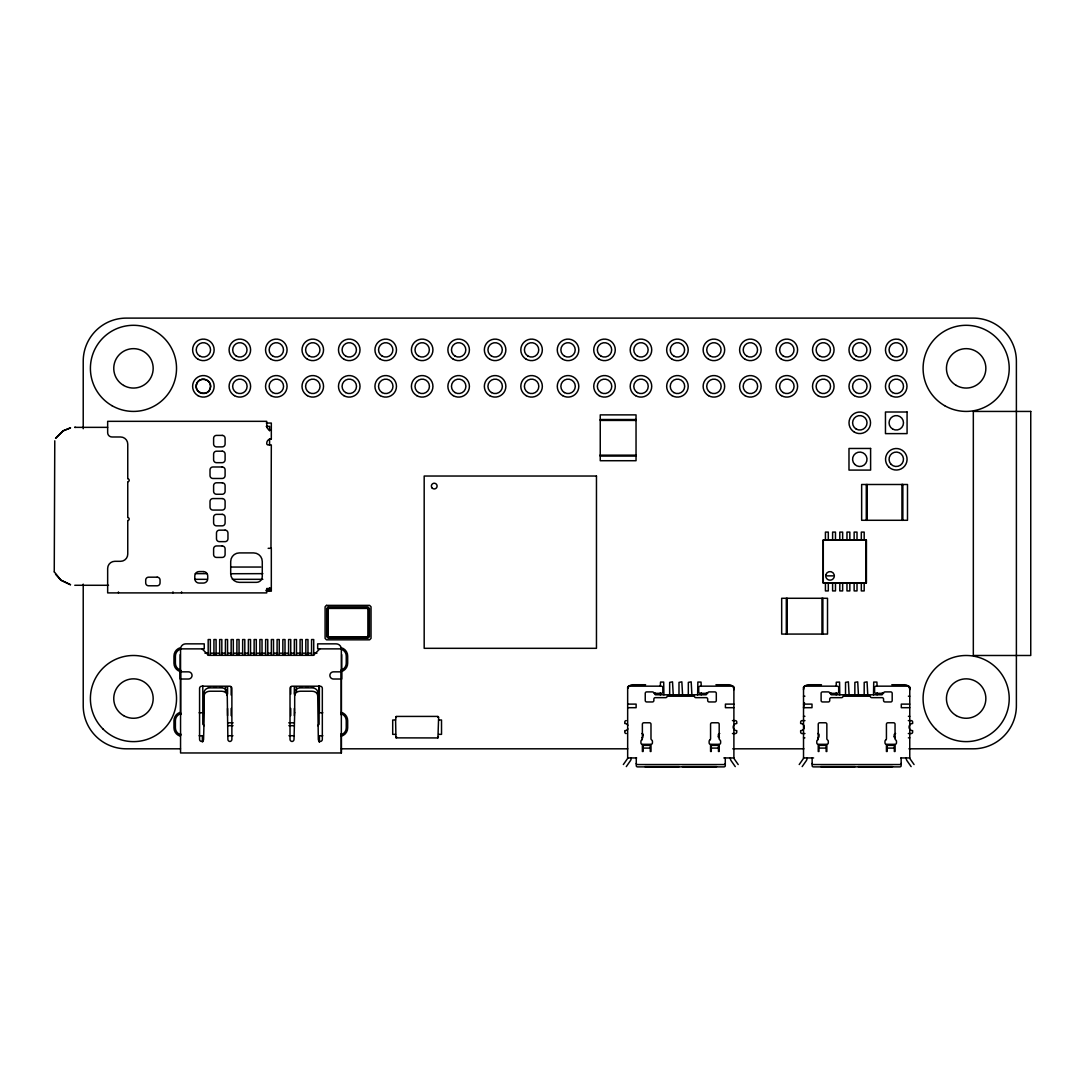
<?xml version="1.0" encoding="UTF-8"?>
<svg xmlns="http://www.w3.org/2000/svg" width="1085" height="1085" viewBox="0 0 1085 1085"><rect width="100%" height="100%" fill="white"/><g stroke="black" fill="none" stroke-linecap="round" stroke-linejoin="round"><path stroke-width="1.5" d="M180.558 714.92L180.558 670.611M367.245 607.708L367.964 609.146L367.964 636.054L367.245 636.759L328.877 636.759L328.158 636.054L328.158 609.146L328.877 607.708L367.245 607.708L368.669 609.146L368.669 636.054L367.245 637.478L328.877 637.478L327.439 636.054L327.439 609.146L328.877 607.708M180.558 649.02A5.167 5.167 0 0 1 185.725 643.853L204.238 643.853L204.238 648.871L180.558 648.871L180.558 752.963L341.341 752.963L341.341 733.582M341.341 714.92L341.341 670.408M600.249 420.424L600.249 414.877L636.041 414.877L636.041 460.718L600.249 460.718L600.249 420.424L636.041 420.424M821.969 634.074L821.969 598.283M180.558 733.582L180.68 735.44M180.558 670.408L180.68 672.28M341.341 714.717L341.219 713.048M395.577 720.006L396.215 716.425L437.92 716.412L438.638 717.117L437.933 737.936L395.957 737.868L395.591 720.006L392.702 720.006L392.702 734.369L395.591 734.369M341.219 672.252L341.341 670.693M642.469 737.691L641.805 737.841A1.424 1.329 -48.3 0 0 642.469 737.705L643.242 734.979A1.438 1.438 0 0 0 641.805 733.541M817.67 733.541A1.438 1.438 0 0 1 819.107 734.979L818.944 737.081L817.67 737.841A1.424 1.329 -48.3 0 0 818.334 737.705M804.5 702.809L803.524 707.691L812 707.691L812 704.111L803.524 704.111M180.68 713.076L180.558 714.635M341.219 735.427L341.341 733.867M623.346 764.545L627.401 758.768A1.438 1.438 0 0 0 627.659 757.94L627.659 687.605A1.438 1.438 0 0 1 629.097 686.168L661.389 686.168A1.438 1.438 0 0 1 662.827 687.605L662.827 691.904A1.438 1.438 0 0 1 661.389 693.342L653.862 693.342A1.438 1.438 0 0 0 652.424 691.904L646.674 691.904A1.438 1.438 0 0 0 645.25 693.342L645.25 700.517A1.438 1.438 0 0 0 646.674 701.954L652.424 701.954A1.438 1.438 0 0 0 653.862 700.517L653.862 699.079A1.438 1.438 0 0 1 655.286 697.655L665.702 697.655A1.438 1.438 0 0 0 667.139 696.217L694.414 696.217A1.438 1.438 0 0 0 695.851 697.655L706.254 697.655A1.438 1.438 0 0 1 707.691 699.079L707.691 700.517A1.438 1.438 0 0 0 709.129 701.954L714.866 701.954A1.438 1.438 0 0 0 716.303 700.517L716.303 693.342A1.438 1.438 0 0 0 714.866 691.904L709.129 691.904A1.438 1.438 0 0 0 707.691 693.342L700.15 693.342A1.438 1.438 0 0 1 698.726 691.904L698.726 687.605A1.438 1.438 0 0 1 700.15 686.168L732.456 686.168A1.438 1.438 0 0 1 733.894 687.605L733.894 757.94A1.438 1.438 0 0 0 734.152 758.768L738.207 764.545M626.289 766.607L630.331 760.829A5.018 5.018 0 0 0 631.239 757.94M799.211 764.545L803.266 758.768A1.438 1.438 0 0 0 803.524 757.94L803.524 687.605A1.438 1.438 0 0 1 804.962 686.168L837.267 686.168A1.438 1.438 0 0 1 838.691 687.605L838.691 691.904A1.438 1.438 0 0 1 837.267 693.342L829.727 693.342A1.438 1.438 0 0 0 828.289 691.904L822.552 691.904A1.438 1.438 0 0 0 821.114 693.342L821.114 700.517A1.438 1.438 0 0 0 822.552 701.954L828.289 701.954A1.438 1.438 0 0 0 829.727 700.517L829.727 699.079A1.438 1.438 0 0 1 831.164 697.655L841.567 697.655A1.438 1.438 0 0 0 843.004 696.217L870.278 696.217A1.438 1.438 0 0 0 871.716 697.655L882.132 697.655A1.438 1.438 0 0 1 883.556 699.079L883.556 700.517A1.438 1.438 0 0 0 884.994 701.954L890.744 701.954A1.438 1.438 0 0 0 892.182 700.517L892.182 693.342A1.438 1.438 0 0 0 890.744 691.904L884.994 691.904A1.438 1.438 0 0 0 883.556 693.342L876.029 693.342A1.438 1.438 0 0 1 874.591 691.904L874.591 687.605A1.438 1.438 0 0 1 876.029 686.168L908.321 686.168A1.438 1.438 0 0 1 909.759 687.605L909.759 757.94A1.438 1.438 0 0 0 910.017 758.768L914.072 764.545M802.154 766.607L806.209 760.829A5.018 5.018 0 0 0 807.118 757.94M319.817 648.871L313.348 655.34L208.551 655.34L202.095 648.871M317.661 725.689L319.099 724.251L319.099 685.951M823.271 539.977L823.271 583.052L866.345 583.052L866.345 539.977L823.271 539.977L823.271 583.052L839.844 583.025L839.79 590.918L842.652 590.918L842.652 583.052M823.583 540.276L866.345 539.977L866.318 583.025L843.153 583.025M269.595 439.167L270.545 438.95L269.595 438.923L269.595 444.945M70.349 427.91L62.998 430.921L55.552 438.326L63.106 430.853L70.539 427.87M54.386 571.931L60.869 580.136L70.362 584.679M804.853 686.222L805.002 686.195A1.79 1.79 0 0 1 805.314 686.168L805.002 686.195A5.018 5.018 0 0 1 808.542 684.73L821.467 684.73M75.611 427.354L74.716 427.354L107.605 427.354M822.878 634.074L827.516 634.074L827.516 598.283L781.675 598.283L781.675 634.074L822.878 634.074L822.878 598.283M600.249 419.515L636.041 419.515M266.286 423.055L271.318 423.055L271.318 438.923L269.595 438.923M266.218 426.364L269.595 426.364L269.595 430.881M268.877 429.728L271.318 430.311M268.158 548.318L271.318 548.318L271.318 591.176L266.313 591.176M230.956 567.048L260.793 567.048M195.286 573.653L207.113 573.653M230.698 573.734A8.612 8.612 0 0 0 239.31 582.347L256.535 582.347A5.737 5.737 0 0 0 262.272 576.596L262.272 561.528A8.612 8.612 0 0 0 253.659 552.916L239.31 552.916A8.612 8.612 0 0 0 230.698 561.528L230.698 573.734L262.841 573.653M827.041 575.864L833.009 575.864M195.286 579.322L207.113 579.322M232.448 579.322L262.841 579.322M823.583 582.74L866.345 583.052M108.514 585.29L74.77 585.276M271.318 588.518L266.734 588.518L266.734 592.898L107.659 592.898L107.659 568.486A7.175 7.175 0 0 1 114.834 561.311L120.571 561.311A7.175 7.175 0 0 0 127.759 554.137L127.759 520.474A1.438 1.438 0 0 0 129.196 519.037A1.438 1.438 0 0 0 127.759 517.599L127.759 481.713A1.438 1.438 0 0 0 129.196 480.275A1.438 1.438 0 0 0 127.759 478.838L127.759 444.158A7.175 7.175 0 0 0 120.571 436.984L111.958 436.984A4.313 4.313 0 0 1 107.659 432.671L107.659 421.333L266.734 421.333L266.869 427.11M266.218 590.159L269.595 590.159M266.245 590.362L269.595 590.362L269.595 587.65M328.877 608.427L367.245 608.427M327.439 609.146L328.158 609.146M367.964 609.146L368.669 609.146M327.439 636.054L328.158 636.054M367.964 636.054L368.669 636.054M204.957 653.184L208.184 653.184M210.341 653.184L213.935 653.184M216.091 653.184L219.672 653.184M221.828 653.184L225.422 653.184M227.565 653.184L231.159 653.184M233.316 653.184L236.896 653.184M239.053 653.184L242.647 653.184M244.803 653.184L248.384 653.184M250.54 653.184L254.134 653.184M256.291 653.184L259.871 653.184M262.027 653.184L265.622 653.184M267.764 653.184L271.358 653.184M273.515 653.184L277.095 653.184M279.252 653.184L282.846 653.184M285.002 653.184L288.583 653.184M290.739 653.184L294.333 653.184M296.476 653.184L300.07 653.184M302.227 653.184L305.821 653.184M307.964 653.184L311.558 653.184M313.714 653.184L316.942 653.184M180.558 671.846L188.451 671.846A3.594 3.594 0 0 1 192.045 675.44A3.594 3.594 0 0 1 188.451 679.02L180.191 679.02L180.191 654.621M341.341 671.846L333.448 671.846A3.594 3.594 0 0 0 329.867 675.44A3.594 3.594 0 0 0 333.448 679.02L341.707 679.02L341.707 654.621M645.602 684.73L632.677 684.73A5.018 5.018 0 0 0 627.822 688.446M715.951 684.73L728.876 684.73A5.018 5.018 0 0 1 732.429 686.195L732.565 686.222A1.79 1.79 0 0 0 732.104 686.168L732.429 686.195M891.816 684.73L904.741 684.73A5.018 5.018 0 0 1 909.759 689.748M208.184 686.927L210.341 686.927M213.935 686.927L216.091 686.927M219.672 686.927L221.828 686.927M300.07 686.927L302.227 686.927M305.821 686.927L307.964 686.927M311.558 686.927L313.714 686.927M655.286 694.78L706.254 694.78M831.164 694.78L882.132 694.78M803.524 696.217L804.88 696.217M908.403 696.217L909.759 696.217M627.659 704.111L636.122 704.111L636.122 707.691L627.659 707.691M733.894 704.111L725.417 704.111L725.417 707.691L733.894 707.691M909.759 704.111L901.296 704.111L901.296 707.691L909.759 707.691M199.084 712.764L202.597 712.764M319.302 712.764L322.828 712.764M803.524 716.317L804.88 716.317M908.403 716.317L909.759 716.317M438.625 719.992L441.514 719.992L441.527 734.355L438.625 734.355M732.456 720.616L735.332 720.616A1.438 1.438 0 0 1 736.769 722.054L736.769 723.492A3.594 3.594 0 0 0 733.175 727.086A3.594 3.594 0 0 0 736.769 730.666L736.769 732.104A1.438 1.438 0 0 1 735.332 733.541L732.456 733.541M804.962 720.616L802.086 720.616A1.438 1.438 0 0 0 800.649 722.054L800.649 723.492A3.594 3.594 0 0 1 804.243 727.086A3.594 3.594 0 0 1 800.649 730.666L800.649 732.104A1.438 1.438 0 0 0 802.086 733.541L804.962 733.541M908.321 720.616L911.197 720.616A1.438 1.438 0 0 1 912.634 722.054L912.634 723.492A3.594 3.594 0 0 0 909.04 727.086A3.594 3.594 0 0 0 912.634 730.666L912.634 732.104A1.438 1.438 0 0 1 911.197 733.541L908.321 733.541M228.081 722.813L233.139 722.813M288.759 722.813L293.818 722.813M227.945 725.689L233.017 725.689M288.881 725.689L293.954 725.689M199.084 735.739L202.597 735.739L202.57 742.004L202.502 735.739M227.891 735.739L232.949 735.739M288.949 735.739L294.008 735.739M322.828 735.739L319.302 735.739L319.302 742.004M803.524 737.841L804.88 737.841M908.403 737.841L909.759 737.841M643.093 745.368L650.268 745.368M711.285 745.368L718.46 745.368M818.958 745.368L826.133 745.368M887.15 745.368L894.325 745.368M643.093 748.094L650.268 748.094M711.285 748.094L718.46 748.094M818.958 748.094L826.133 748.094M887.15 748.094L894.325 748.094M180.503 748.813L126.28 748.813A43.075 43.075 0 0 1 83.219 705.738L83.219 584.123M341.436 748.813L627.727 748.813M732.768 748.813L803.917 748.813M908.945 748.813L973.326 748.813A43.075 43.075 0 0 0 1016.387 705.738L1016.387 361.183A43.075 43.075 0 0 0 973.326 318.108L126.28 318.108A43.075 43.075 0 0 0 83.219 361.183L83.219 428.738M627.659 757.94L636.637 757.94M723.817 757.94L733.894 757.94M803.524 757.94L813.601 757.94M900.781 757.94L909.759 757.94M644.883 766.607L679.264 766.607M682.289 766.607L716.67 766.607M820.748 766.607L855.129 766.607M858.154 766.607L892.535 766.607M895.342 737.827L895.03 737.719M719.463 737.827L719.165 737.719M54.779 440.795L54.25 571.958M70.539 584.72L60.95 580.19L55.552 574.263M204.238 725.689L202.8 724.251L202.8 685.951M894.528 737.352L894.176 734.979A1.438 1.438 0 0 1 895.613 733.541M718.65 737.352L718.311 734.979A1.438 1.438 0 0 1 719.748 733.541M911.129 766.607L907.087 760.829A5.018 5.018 0 0 1 906.178 757.94M735.264 766.607L731.209 760.829A5.018 5.018 0 0 1 730.3 757.94M901.147 757.94L901.147 765.807A1.438 1.085 0 0 1 899.709 766.892L813.574 766.892A1.438 1.085 0 0 1 812.136 765.807L812.136 757.94M877.1 685.734L876.897 682.072L873.723 682.072L873.506 694.861M877.1 692.827L877.1 694.861M867.769 694.861L867.051 681.855L864.202 682.384L864.175 694.861M867.2 484.493L867.2 520.285L907.494 520.285L907.494 484.493L861.653 484.493L861.653 520.285L867.2 520.285L866.291 520.285L866.291 484.493M866.033 540.276L866.033 582.74M864.189 539.977L864.189 532.098L861.314 532.098L861.314 539.977M864.189 583.052L864.189 590.918L861.314 590.918L861.314 583.052M858.438 694.861L857.72 681.855L854.872 682.384L854.844 694.861M857.014 539.977L857.014 532.098L854.139 532.098L854.139 539.977M857.014 583.052L857.014 590.918L854.139 590.918L854.139 583.052M849.84 539.977L849.84 532.098L846.965 532.098L846.965 539.977M849.84 583.052L849.84 590.918L846.965 590.918L846.965 583.052M849.107 694.861L848.389 681.855L845.541 682.384L845.513 694.861M842.652 539.977L842.652 532.098L839.79 532.098L839.79 539.977M839.776 694.861L839.559 682.072L836.277 682.221L836.182 685.734M836.182 692.827L836.182 694.861M835.477 539.977L835.477 532.098L832.602 532.098L832.602 539.977M835.477 583.052L835.477 590.918L832.602 590.918L832.602 583.052M828.303 539.977L828.303 532.098L825.427 532.098L825.427 539.977M828.303 583.052L828.303 590.918L825.427 590.918L825.427 583.052M787.222 598.283L787.222 634.074M786.313 598.283L786.313 634.074M725.282 757.94L725.282 765.807A1.438 1.085 0 0 1 723.844 766.892L637.709 766.892A1.438 1.085 0 0 1 636.271 765.807L636.271 757.94M701.235 685.734L701.019 682.072L697.858 682.072L697.641 694.861M701.235 692.827L701.235 694.861M691.904 694.861L691.186 681.855L688.338 682.384L688.31 694.861M682.573 694.861L681.855 681.855L679.007 682.384L678.979 694.861M673.242 694.861L672.524 681.855L669.676 682.384L669.648 694.861M663.911 694.861L663.694 682.072L660.521 682.072L660.317 685.734M660.317 692.827L660.317 694.861M367.245 636.759L367.245 637.478M341.341 752.963L341.341 648.871L317.661 648.871L317.661 643.853L336.174 643.853A5.167 5.167 0 0 1 341.341 649.02M328.877 636.759L328.877 637.478M319.37 685.964L319.37 712.764M319.397 735.739L319.397 742.004M313.714 655.34L313.714 639.54L311.558 639.54L311.558 655.34M307.964 655.34L307.964 639.54L305.821 639.54L305.821 655.34M302.227 655.34L302.227 639.54L300.07 639.54L300.07 655.34M296.476 655.34L296.476 639.54L294.333 639.54L294.333 655.34M296.476 691.226L296.476 686.927L294.333 686.927L294.333 694.102M294.333 708.451L294.333 715.639M290.739 655.34L290.739 639.54L288.583 639.54L288.583 655.34M290.739 686.927L290.739 694.102M290.739 708.451L290.739 715.639M285.002 655.34L285.002 639.54L282.846 639.54L282.846 655.34M279.252 655.34L279.252 639.54L277.095 639.54L277.095 655.34M273.515 655.34L273.515 639.54L271.358 639.54L271.358 655.34M270.979 548.318L271.318 444.945L268.158 444.945A1.438 1.438 0 0 1 266.734 443.507L266.734 443.223A4.313 4.313 0 0 1 271.033 438.923M267.764 655.34L267.764 639.54L265.622 639.54L265.622 655.34M262.027 655.34L262.027 639.54L259.871 639.54L259.871 655.34M256.291 655.34L256.291 639.54L254.134 639.54L254.134 655.34M250.54 655.34L250.54 639.54L248.384 639.54L248.384 655.34M244.803 655.34L244.803 639.54L242.647 639.54L242.647 655.34M239.053 655.34L239.053 639.54L236.896 639.54L236.896 655.34M233.316 655.34L233.316 639.54L231.159 639.54L231.159 655.34M231.159 686.927L231.159 695.037M231.159 708.451L231.159 715.639M227.565 655.34L227.565 639.54L225.422 639.54L225.422 655.34M227.565 694.102L227.565 686.927L225.422 686.927L225.422 691.226M227.565 708.451L227.565 715.639M221.828 655.34L221.828 639.54L219.672 639.54L219.672 655.34M216.091 655.34L216.091 639.526L213.935 639.526L213.935 655.34M210.341 655.34L210.341 639.54L208.184 639.54L208.184 655.34M181.588 591.881L181.588 592.898M172.976 591.881L172.976 592.898M118.428 591.962L118.428 592.898M271.033 430.311A4.313 4.313 0 0 1 266.734 425.998M803.524 689.748A5.018 5.018 0 0 1 804.202 687.239M894.338 737.068A1.438 1.438 0 0 1 894.176 736.417M901.147 763.46A1.438 1.085 0 0 1 899.709 764.545L813.574 764.545A1.438 1.085 0 0 1 812.136 763.46M908.864 686.398A1.79 1.79 0 0 1 909.759 687.958M803.524 687.958A1.79 1.79 0 0 1 804.419 686.398M831.015 693.003A4.313 4.313 0 0 1 830.595 694.034M882.702 694.061A4.313 4.313 0 0 1 882.268 693.017M733.216 687.239A5.018 5.018 0 0 1 733.894 689.748M718.46 737.068A1.438 1.438 0 0 1 718.311 736.417M725.282 763.46A1.438 1.085 0 0 1 723.844 764.545L637.709 764.545A1.438 1.085 0 0 1 636.271 763.46M732.999 686.398A1.79 1.79 0 0 1 733.894 687.958M627.659 687.958A1.79 1.79 0 0 1 628.554 686.398M627.889 728.876A3.594 3.594 0 0 1 624.784 730.666L624.784 732.104A1.438 1.438 0 0 0 626.221 733.541M627.889 725.282A3.594 3.594 0 0 0 624.784 723.492L624.784 722.054A1.438 1.438 0 0 1 626.221 720.616M655.15 693.003A4.313 4.313 0 0 1 654.73 694.034M706.837 694.061A4.313 4.313 0 0 1 706.403 693.017M204.238 695.499A5.737 4.259 0 0 1 209.988 691.226L221.476 691.226A5.737 4.259 0 0 1 227.213 695.499M317.661 695.499A5.737 4.259 0 0 0 311.91 691.226L300.437 691.226A5.737 4.259 0 0 0 294.686 695.499M180.72 734.776A7.175 7.175 0 0 1 175.404 727.845L175.404 720.657A7.175 7.175 0 0 1 180.72 713.727M340.921 713.727A7.175 7.175 0 0 1 346.251 720.657L346.251 727.845A7.175 7.175 0 0 1 340.921 734.776M340.921 670.164A7.175 7.175 0 0 0 346.251 663.233L346.251 656.059A7.175 7.175 0 0 0 340.921 649.128M180.72 670.164A7.175 7.175 0 0 1 175.404 663.233L175.404 656.059A7.175 7.175 0 0 1 180.72 649.128M180.354 712.343A8.612 8.612 0 0 0 173.966 720.657L173.966 727.845A8.612 8.612 0 0 0 180.354 736.159M341.3 712.343A8.612 8.612 0 0 1 347.675 720.657L347.675 727.845A8.612 8.612 0 0 1 341.3 736.159M180.354 647.731A8.612 8.612 0 0 0 173.966 656.059L173.966 663.233A8.612 8.612 0 0 0 180.354 671.561M341.3 647.731A8.612 8.612 0 0 1 347.675 656.059L347.675 663.233A8.612 8.612 0 0 1 341.3 671.561M396.527 716.656L395.808 717.375L396.527 716.656M600.249 455.158L600.249 456.08L636.041 456.08L636.041 455.158L600.249 455.171M901.947 484.493L901.947 520.285L902.856 520.285L902.856 484.493L901.947 484.493M204.238 712.764L203.573 739.373A2.156 2.156 0 0 1 201.579 741.475A2.156 2.156 0 0 1 199.572 739.319L199.572 688.365A2.156 2.156 0 0 1 201.729 686.208L229.722 686.208A2.156 2.156 0 0 1 231.878 688.365L231.878 739.319A2.156 2.156 0 0 1 229.871 741.475A2.156 2.156 0 0 1 227.877 739.373L227.213 692.121A5.737 4.259 0 0 0 221.476 687.863L209.988 687.863A5.737 4.259 0 0 0 204.238 692.121L204.238 712.764M294.686 712.764L294.021 739.373A2.156 2.156 0 0 1 292.028 741.475A2.156 2.156 0 0 1 290.02 739.319L290.02 688.365A2.156 2.156 0 0 1 292.177 686.208L320.17 686.208A2.156 2.156 0 0 1 322.326 688.365L322.326 739.319A2.156 2.156 0 0 1 320.319 741.475A2.156 2.156 0 0 1 318.325 739.373L317.661 692.121A5.737 4.259 0 0 0 311.91 687.863L300.437 687.863A5.737 4.259 0 0 0 294.686 692.121L294.686 712.764M196.453 384.483C193.727 393.299 208.266 397.191 210.314 388.199C213.04 379.384 198.501 375.478 196.453 384.483M825.861 574.752L825.726 575.864A4.313 4.313 0 0 0 830.025 580.177A4.313 4.313 0 0 0 834.338 575.864L834.189 574.752A4.313 4.313 0 0 0 825.861 574.752M438.408 736.986L437.689 737.705L438.408 736.986M326.517 605.376L325.093 606.8L325.093 638.387L326.517 639.824L369.592 639.824L371.029 638.387L371.029 606.8L369.592 605.376L326.517 605.376M328.158 606.99L326.721 608.427L326.721 636.759L328.158 638.197L367.964 638.197L369.388 636.759L369.388 608.427L367.964 606.99L328.158 606.99M641.954 739.699L641.357 740.296A1.438 1.438 0 0 0 640.937 741.313L640.937 742.872A1.438 1.438 0 0 0 642.374 744.31L642.374 751.485L643.093 751.485L643.093 744.31L650.268 744.31L650.268 751.485L650.986 751.485L650.986 744.31A1.438 1.438 0 0 0 652.424 742.872L652.424 741.313A1.438 1.438 0 0 0 652.004 740.296L651.407 739.699A1.438 1.438 0 0 1 650.986 738.682L650.986 724.21A1.438 1.438 0 0 0 649.549 722.773L643.812 722.773A1.438 1.438 0 0 0 642.374 724.21L642.374 738.682A1.438 1.438 0 0 1 641.954 739.699M710.146 739.699L709.549 740.296A1.438 1.438 0 0 0 709.129 741.313L709.129 742.872A1.438 1.438 0 0 0 710.566 744.31L710.566 751.485L711.285 751.485L711.285 744.31L718.46 744.31L718.46 751.485L719.179 751.485L719.179 744.31A1.438 1.438 0 0 0 720.616 742.872L720.616 741.313A1.438 1.438 0 0 0 720.196 740.296L719.599 739.699A1.438 1.438 0 0 1 719.179 738.682L719.179 724.21A1.438 1.438 0 0 0 717.741 722.773L712.004 722.773A1.438 1.438 0 0 0 710.566 724.21L710.566 738.682A1.438 1.438 0 0 1 710.146 739.699M817.819 739.699L817.222 740.296A1.438 1.438 0 0 0 816.802 741.313L816.802 742.872A1.438 1.438 0 0 0 818.239 744.31L818.239 751.485L818.958 751.485L818.958 744.31L826.133 744.31L826.133 751.485L826.851 751.485L826.851 744.31A1.438 1.438 0 0 0 828.289 742.872L828.289 741.313A1.438 1.438 0 0 0 827.869 740.296L827.272 739.699A1.438 1.438 0 0 1 826.851 738.682L826.851 724.21A1.438 1.438 0 0 0 825.414 722.773L819.677 722.773A1.438 1.438 0 0 0 818.239 724.21L818.239 738.682A1.438 1.438 0 0 1 817.819 739.699M886.011 739.699L885.414 740.296A1.438 1.438 0 0 0 884.994 741.313L884.994 742.872A1.438 1.438 0 0 0 886.431 744.31L886.431 751.485L887.15 751.485L887.15 744.31L894.325 744.31L894.325 751.485L895.044 751.485L895.044 744.31A1.438 1.438 0 0 0 896.481 742.872L896.481 741.313A1.438 1.438 0 0 0 896.061 740.296L895.464 739.699A1.438 1.438 0 0 1 895.044 738.682L895.044 724.21A1.438 1.438 0 0 0 893.606 722.773L887.869 722.773A1.438 1.438 0 0 0 886.431 724.21L886.431 738.682A1.438 1.438 0 0 1 886.011 739.699M629.124 686.195L628.988 686.222A1.79 1.79 0 0 1 629.449 686.168L629.124 686.195M1030.75 411.432L973.326 411.432L973.326 655.489L1030.75 655.489L1030.75 411.432M907.074 412.002L885.455 412.002L885.468 433.634L907.074 433.607L907.074 412.002M222.222 435.397L216.485 435.397A2.875 2.875 0 0 0 213.609 438.272L213.609 444.023A2.875 2.875 0 0 0 216.485 446.884L222.222 446.884A2.875 2.875 0 0 0 225.097 444.023L225.097 438.272A2.875 2.875 0 0 0 222.222 435.397M870.604 448.458L848.985 448.471L848.985 470.09L870.618 470.09L870.604 448.458M222.222 451.197L216.485 451.197A2.875 2.875 0 0 0 213.609 454.072L213.609 459.809A2.875 2.875 0 0 0 216.485 462.685L222.222 462.685A2.875 2.875 0 0 0 225.097 459.809L225.097 454.072A2.875 2.875 0 0 0 222.222 451.197M222.222 466.984L212.891 466.984A2.875 2.875 0 0 0 210.015 469.859L210.015 475.596A2.875 2.875 0 0 0 212.891 478.471L222.222 478.471A2.875 2.875 0 0 0 225.097 475.596L225.097 469.859A2.875 2.875 0 0 0 222.222 466.984M596.465 476.03L424.181 476.03L424.181 648.315L596.465 648.315L596.465 476.03M222.222 482.784L216.485 482.784A2.875 2.875 0 0 0 213.609 485.646L213.609 491.396A2.875 2.875 0 0 0 216.485 494.258L222.222 494.258A2.875 2.875 0 0 0 225.097 491.396L225.097 485.646A2.875 2.875 0 0 0 222.222 482.784M222.222 498.571L212.891 498.571A2.875 2.875 0 0 0 210.015 501.446L210.015 507.183A2.875 2.875 0 0 0 212.891 510.058L222.222 510.058A2.875 2.875 0 0 0 225.097 507.183L225.097 501.446A2.875 2.875 0 0 0 222.222 498.571M222.222 514.358L216.485 514.358A2.875 2.875 0 0 0 213.609 517.233L213.609 522.984A2.875 2.875 0 0 0 216.485 525.845L222.222 525.845A2.875 2.875 0 0 0 225.097 522.984L225.097 517.233A2.875 2.875 0 0 0 222.222 514.358M225.097 530.158L219.346 530.158A2.875 2.875 0 0 0 216.485 533.033L216.485 538.77A2.875 2.875 0 0 0 219.346 541.646L225.097 541.646A2.875 2.875 0 0 0 227.959 538.77L227.959 533.033A2.875 2.875 0 0 0 225.097 530.158M222.222 545.945L216.485 545.945A2.875 2.875 0 0 0 213.609 548.82L213.609 554.557A2.875 2.875 0 0 0 216.485 557.432L222.222 557.432A2.875 2.875 0 0 0 225.097 554.557L225.097 548.82A2.875 2.875 0 0 0 222.222 545.945M203.41 571.578L199.111 571.578A4.313 4.313 0 0 0 194.798 575.877L194.798 578.753A4.313 4.313 0 0 0 199.111 583.065L203.41 583.065A4.313 4.313 0 0 0 207.723 578.753L207.723 575.877A4.313 4.313 0 0 0 203.41 571.578M157.189 577.179L148.577 577.179A2.875 2.875 0 0 0 145.702 580.041L145.702 582.916A2.875 2.875 0 0 0 148.577 585.792L157.189 585.792A2.875 2.875 0 0 0 160.051 582.916L160.051 580.041A2.875 2.875 0 0 0 157.189 577.179M438.408 717.361L437.689 716.642L438.408 717.361M396.527 737C394.832 736.539 396.988 738.695 396.527 737M908.294 686.195L907.969 686.168A1.79 1.79 0 0 1 908.43 686.222L908.43 686.222M899.017 339.469L898.244 339.293A10.769 10.769 0 0 0 885.862 352.774A10.769 10.769 0 0 0 903.439 357.874A10.769 10.769 0 0 0 900.197 339.863L899.017 339.469M432.21 488.114A2.875 2.875 0 0 0 437.011 486.826A2.875 2.875 0 0 0 433.485 483.313A2.875 2.875 0 0 0 432.21 488.114M199.789 392.553A7.175 7.175 0 0 0 210.558 386.341A7.175 7.175 0 0 0 199.789 380.116A7.175 7.175 0 0 0 199.789 392.553M197.999 395.659A10.769 10.769 0 0 0 214.152 386.341A10.769 10.769 0 0 0 197.999 377.01A10.769 10.769 0 0 0 197.999 395.659M236.272 392.594A7.215 7.215 0 0 0 247.109 386.341A7.215 7.215 0 0 0 236.272 380.089A7.215 7.215 0 0 0 236.272 392.594M234.468 395.659A10.769 10.769 0 0 0 250.608 386.341A10.769 10.769 0 0 0 234.468 377.01A10.769 10.769 0 0 0 234.468 395.659M199.789 356.083A7.175 7.175 0 0 0 210.558 349.872A7.175 7.175 0 0 0 199.789 343.66A7.175 7.175 0 0 0 199.789 356.083M197.999 359.189A10.769 10.769 0 0 0 214.152 349.872A10.769 10.769 0 0 0 197.999 340.541A10.769 10.769 0 0 0 197.999 359.189M236.259 356.083A7.175 7.175 0 0 0 247.027 349.872A7.175 7.175 0 0 0 236.259 343.66A7.175 7.175 0 0 0 236.259 356.083M234.468 359.189A10.769 10.769 0 0 0 250.608 349.872A10.769 10.769 0 0 0 234.468 340.541A10.769 10.769 0 0 0 234.468 359.189M272.742 392.594A7.215 7.215 0 0 0 283.565 386.341A7.215 7.215 0 0 0 272.742 380.089A7.215 7.215 0 0 0 272.742 392.594M272.728 356.083A7.175 7.175 0 0 0 283.497 349.872A7.175 7.175 0 0 0 272.728 343.66A7.175 7.175 0 0 0 272.728 356.083M270.924 359.189A10.769 10.769 0 0 0 287.077 349.872A10.769 10.769 0 0 0 270.924 340.541A10.769 10.769 0 0 0 270.924 359.189M270.924 395.659A10.769 10.769 0 0 0 287.077 386.341A10.769 10.769 0 0 0 270.924 377.01A10.769 10.769 0 0 0 270.924 395.659M309.211 392.594A7.215 7.215 0 0 0 320.034 386.341A7.215 7.215 0 0 0 309.211 380.089A7.215 7.215 0 0 0 309.211 392.594M309.184 356.083A7.175 7.175 0 0 0 319.953 349.872A7.175 7.175 0 0 0 309.184 343.66A7.175 7.175 0 0 0 309.184 356.083M307.394 359.189A10.769 10.769 0 0 0 323.547 349.872A10.769 10.769 0 0 0 307.394 340.541A10.769 10.769 0 0 0 307.394 359.189M307.394 395.659A10.769 10.769 0 0 0 323.547 386.341A10.769 10.769 0 0 0 307.394 377.01A10.769 10.769 0 0 0 307.394 395.659M382.137 392.594A7.215 7.215 0 0 0 392.973 386.341A7.215 7.215 0 0 0 382.137 380.089A7.215 7.215 0 0 0 382.137 392.594M345.681 392.594A7.215 7.215 0 0 0 356.504 386.341A7.215 7.215 0 0 0 345.681 380.089A7.215 7.215 0 0 0 345.681 392.594M343.864 395.659A10.769 10.769 0 0 0 360.017 386.341A10.769 10.769 0 0 0 343.864 377.01A10.769 10.769 0 0 0 343.864 395.659M345.654 356.083A7.175 7.175 0 0 0 356.423 349.872A7.175 7.175 0 0 0 345.654 343.66A7.175 7.175 0 0 0 345.654 356.083M418.607 392.594A7.215 7.215 0 0 0 429.429 386.341A7.215 7.215 0 0 0 418.607 380.089A7.215 7.215 0 0 0 418.607 392.594M416.789 395.659A10.769 10.769 0 0 0 432.942 386.341A10.769 10.769 0 0 0 416.789 377.01A10.769 10.769 0 0 0 416.789 395.659M418.579 356.083A7.175 7.175 0 0 0 429.348 349.872A7.175 7.175 0 0 0 418.579 343.66A7.175 7.175 0 0 0 418.579 356.083M416.789 359.189A10.769 10.769 0 0 0 432.942 349.872A10.769 10.769 0 0 0 416.789 340.541A10.769 10.769 0 0 0 416.789 359.189M382.123 356.083A7.175 7.175 0 0 0 392.892 349.872A7.175 7.175 0 0 0 382.123 343.66A7.175 7.175 0 0 0 382.123 356.083M343.864 359.189A10.769 10.769 0 0 0 360.017 349.872A10.769 10.769 0 0 0 343.864 340.541A10.769 10.769 0 0 0 343.864 359.189M380.32 359.189A10.769 10.769 0 0 0 396.473 349.872A10.769 10.769 0 0 0 380.32 340.541A10.769 10.769 0 0 0 380.32 359.189M380.32 395.659A10.769 10.769 0 0 0 396.473 386.341A10.769 10.769 0 0 0 380.32 377.01A10.769 10.769 0 0 0 380.32 395.659M600.941 392.594A7.215 7.215 0 0 0 611.764 386.341A7.215 7.215 0 0 0 600.941 380.089A7.215 7.215 0 0 0 600.941 392.594M528.002 392.594A7.215 7.215 0 0 0 538.825 386.341A7.215 7.215 0 0 0 528.002 380.089A7.215 7.215 0 0 0 528.002 392.594M491.532 392.594A7.215 7.215 0 0 0 502.369 386.341A7.215 7.215 0 0 0 491.532 380.089A7.215 7.215 0 0 0 491.532 392.594M637.383 356.083A7.175 7.175 0 0 0 648.152 349.872A7.175 7.175 0 0 0 637.383 343.66A7.175 7.175 0 0 0 637.383 356.083M527.988 356.083A7.175 7.175 0 0 0 538.757 349.872A7.175 7.175 0 0 0 527.988 343.66A7.175 7.175 0 0 0 527.988 356.083M455.049 356.083A7.175 7.175 0 0 0 465.818 349.872A7.175 7.175 0 0 0 455.049 343.66A7.175 7.175 0 0 0 455.049 356.083M491.519 356.083A7.175 7.175 0 0 0 502.287 349.872A7.175 7.175 0 0 0 491.519 343.66A7.175 7.175 0 0 0 491.519 356.083M455.076 392.594A7.215 7.215 0 0 0 465.899 386.341A7.215 7.215 0 0 0 455.076 380.089A7.215 7.215 0 0 0 455.076 392.594M564.471 392.594A7.215 7.215 0 0 0 575.294 386.341A7.215 7.215 0 0 0 564.471 380.089A7.215 7.215 0 0 0 564.471 392.594M564.444 356.083A7.175 7.175 0 0 0 575.213 349.872A7.175 7.175 0 0 0 564.444 343.66A7.175 7.175 0 0 0 564.444 356.083M637.397 392.594A7.215 7.215 0 0 0 648.233 386.341A7.215 7.215 0 0 0 637.397 380.089A7.215 7.215 0 0 0 637.397 392.594M526.184 359.189A10.769 10.769 0 0 0 542.337 349.872A10.769 10.769 0 0 0 526.184 340.541A10.769 10.769 0 0 0 526.184 359.189M526.184 395.659A10.769 10.769 0 0 0 542.337 386.341A10.769 10.769 0 0 0 526.184 377.01A10.769 10.769 0 0 0 526.184 395.659M453.259 359.189A10.769 10.769 0 0 0 469.412 349.872A10.769 10.769 0 0 0 453.259 340.541A10.769 10.769 0 0 0 453.259 359.189M489.728 359.189A10.769 10.769 0 0 0 505.868 349.872A10.769 10.769 0 0 0 489.728 340.541A10.769 10.769 0 0 0 489.728 359.189M489.728 395.659A10.769 10.769 0 0 0 505.868 386.341A10.769 10.769 0 0 0 489.728 377.01A10.769 10.769 0 0 0 489.728 395.659M562.654 395.659A10.769 10.769 0 0 0 578.807 386.341A10.769 10.769 0 0 0 562.654 377.01A10.769 10.769 0 0 0 562.654 395.659M635.579 395.659A10.769 10.769 0 0 0 651.732 386.341A10.769 10.769 0 0 0 635.579 377.01A10.769 10.769 0 0 0 635.579 395.659M635.579 359.203A10.769 10.769 0 0 0 651.732 349.872A10.769 10.769 0 0 0 635.579 340.541A10.769 10.769 0 0 0 635.579 359.203M600.914 356.083A7.175 7.175 0 0 0 611.682 349.872A7.175 7.175 0 0 0 600.914 343.66A7.175 7.175 0 0 0 600.914 356.083M562.654 359.203A10.769 10.769 0 0 0 578.807 349.872A10.769 10.769 0 0 0 562.654 340.541A10.769 10.769 0 0 0 562.654 359.203M599.123 359.203A10.769 10.769 0 0 0 615.276 349.872A10.769 10.769 0 0 0 599.123 340.541A10.769 10.769 0 0 0 599.123 359.203M599.123 395.659A10.769 10.769 0 0 0 615.276 386.341A10.769 10.769 0 0 0 599.123 377.01A10.769 10.769 0 0 0 599.123 395.659M453.259 395.659A10.769 10.769 0 0 0 469.412 386.341A10.769 10.769 0 0 0 453.259 377.01A10.769 10.769 0 0 0 453.259 395.659M710.336 392.594A7.215 7.215 0 0 0 721.159 386.341A7.215 7.215 0 0 0 710.336 380.089A7.215 7.215 0 0 0 710.336 392.594M673.866 392.594A7.215 7.215 0 0 0 684.689 386.341A7.215 7.215 0 0 0 673.866 380.089A7.215 7.215 0 0 0 673.866 392.594M710.309 356.083A7.175 7.175 0 0 0 721.077 349.872A7.175 7.175 0 0 0 710.309 343.66A7.175 7.175 0 0 0 710.309 356.083M672.049 395.659A10.769 10.769 0 0 0 688.202 386.341A10.769 10.769 0 0 0 672.049 377.01A10.769 10.769 0 0 0 672.049 395.659M673.839 356.083A7.175 7.175 0 0 0 684.608 349.872A7.175 7.175 0 0 0 673.839 343.66A7.175 7.175 0 0 0 673.839 356.083M672.049 359.203A10.769 10.769 0 0 0 688.202 349.872A10.769 10.769 0 0 0 672.049 340.541A10.769 10.769 0 0 0 672.049 359.203M708.519 359.203A10.769 10.769 0 0 0 724.672 349.872A10.769 10.769 0 0 0 708.519 340.541A10.769 10.769 0 0 0 708.519 359.203M708.519 395.659A10.769 10.769 0 0 0 724.672 386.341A10.769 10.769 0 0 0 708.519 377.01A10.769 10.769 0 0 0 708.519 395.659M746.778 356.083A7.175 7.175 0 0 0 757.547 349.872A7.175 7.175 0 0 0 746.778 343.66A7.175 7.175 0 0 0 746.778 356.083M746.792 392.594A7.215 7.215 0 0 0 757.628 386.341A7.215 7.215 0 0 0 746.792 380.089A7.215 7.215 0 0 0 746.792 392.594M744.988 395.659A10.769 10.769 0 0 0 761.128 386.341A10.769 10.769 0 0 0 744.988 377.01A10.769 10.769 0 0 0 744.988 395.659M744.988 359.203A10.769 10.769 0 0 0 761.128 349.872A10.769 10.769 0 0 0 744.988 340.541A10.769 10.769 0 0 0 744.988 359.203M783.261 392.594A7.215 7.215 0 0 0 794.084 386.341A7.215 7.215 0 0 0 783.261 380.089A7.215 7.215 0 0 0 783.261 392.594M783.248 356.083A7.175 7.175 0 0 0 794.017 349.872A7.175 7.175 0 0 0 783.248 343.66A7.175 7.175 0 0 0 783.248 356.083M819.731 392.594A7.215 7.215 0 0 0 830.554 386.341A7.215 7.215 0 0 0 819.731 380.089A7.215 7.215 0 0 0 819.731 392.594M819.704 356.083A7.175 7.175 0 0 0 830.473 349.872A7.175 7.175 0 0 0 819.704 343.66A7.175 7.175 0 0 0 819.704 356.083M781.444 359.203A10.769 10.769 0 0 0 797.597 349.872A10.769 10.769 0 0 0 781.444 340.541A10.769 10.769 0 0 0 781.444 359.203M781.444 395.659A10.769 10.769 0 0 0 797.597 386.341A10.769 10.769 0 0 0 781.444 377.01A10.769 10.769 0 0 0 781.444 395.659M856.201 392.594A7.215 7.215 0 0 0 867.023 386.341A7.215 7.215 0 0 0 856.201 380.089A7.215 7.215 0 0 0 856.201 392.594M856.173 356.083A7.175 7.175 0 0 0 866.942 349.872A7.175 7.175 0 0 0 856.173 343.66A7.175 7.175 0 0 0 856.173 356.083M817.914 395.659A10.769 10.769 0 0 0 834.067 386.341A10.769 10.769 0 0 0 817.914 377.01A10.769 10.769 0 0 0 817.914 395.659M817.914 359.203A10.769 10.769 0 0 0 834.067 349.872A10.769 10.769 0 0 0 817.914 340.541A10.769 10.769 0 0 0 817.914 359.203M854.383 359.203A10.769 10.769 0 0 0 870.536 349.872A10.769 10.769 0 0 0 854.383 340.541A10.769 10.769 0 0 0 854.383 359.203M854.383 395.659A10.769 10.769 0 0 0 870.536 386.341A10.769 10.769 0 0 0 854.383 377.01A10.769 10.769 0 0 0 854.383 395.659M892.643 356.083A7.175 7.175 0 0 0 903.412 349.872A7.175 7.175 0 0 0 892.643 343.66A7.175 7.175 0 0 0 892.643 356.083M892.657 392.594A7.215 7.215 0 0 0 903.493 386.341A7.215 7.215 0 0 0 892.657 380.089A7.215 7.215 0 0 0 892.657 392.594M890.839 395.659A10.769 10.769 0 0 0 906.992 386.341A10.769 10.769 0 0 0 890.839 377.01A10.769 10.769 0 0 0 890.839 395.659M892.657 429.05A7.215 7.215 0 0 0 903.493 422.797A7.215 7.215 0 0 0 892.657 416.559A7.215 7.215 0 0 0 892.657 429.05M856.201 429.05A7.215 7.215 0 0 0 867.023 422.797A7.215 7.215 0 0 0 856.201 416.559A7.215 7.215 0 0 0 856.201 429.05M854.383 432.128A10.769 10.769 0 0 0 870.536 422.797A10.769 10.769 0 0 0 854.383 413.48A10.769 10.769 0 0 0 854.383 432.128M854.695 464.38A7.215 7.215 0 0 0 866.766 461.152A7.215 7.215 0 0 0 857.937 452.309A7.215 7.215 0 0 0 854.695 464.38M891.165 464.38A7.215 7.215 0 0 0 903.235 461.152A7.215 7.215 0 0 0 894.393 452.309A7.215 7.215 0 0 0 891.165 464.38M888.696 466.889A10.769 10.769 0 0 0 906.707 462.061A10.769 10.769 0 0 0 893.511 448.878A10.769 10.769 0 0 0 888.696 466.889M123.609 385.419A19.706 19.706 0 0 0 153.175 368.358A19.706 19.706 0 0 0 123.609 351.296A19.706 19.706 0 0 0 123.609 385.419M111.931 405.654A43.075 43.075 0 0 0 176.529 368.358A43.075 43.075 0 0 0 111.931 331.061A43.075 43.075 0 0 0 111.931 405.654M956.292 385.419A19.706 19.706 0 0 0 985.858 368.358A19.706 19.706 0 0 0 956.292 351.296A19.706 19.706 0 0 0 956.292 385.419M944.615 405.654A43.075 43.075 0 0 0 1009.213 368.358A43.075 43.075 0 0 0 944.615 331.061A43.075 43.075 0 0 0 944.615 405.654M956.292 715.625A19.706 19.706 0 0 0 985.858 698.564A19.706 19.706 0 0 0 956.292 681.489A19.706 19.706 0 0 0 956.292 715.625M935.69 729.011A43.075 43.075 0 0 0 1007.748 709.712A43.075 43.075 0 0 0 955.003 656.954A43.075 43.075 0 0 0 935.69 729.011M123.609 715.625A19.706 19.706 0 0 0 153.175 698.564A19.706 19.706 0 0 0 123.609 681.489A19.706 19.706 0 0 0 123.609 715.625M103.007 729.011A43.075 43.075 0 0 0 175.065 709.712A43.075 43.075 0 0 0 122.32 656.954A43.075 43.075 0 0 0 103.007 729.011"/></g></svg>
